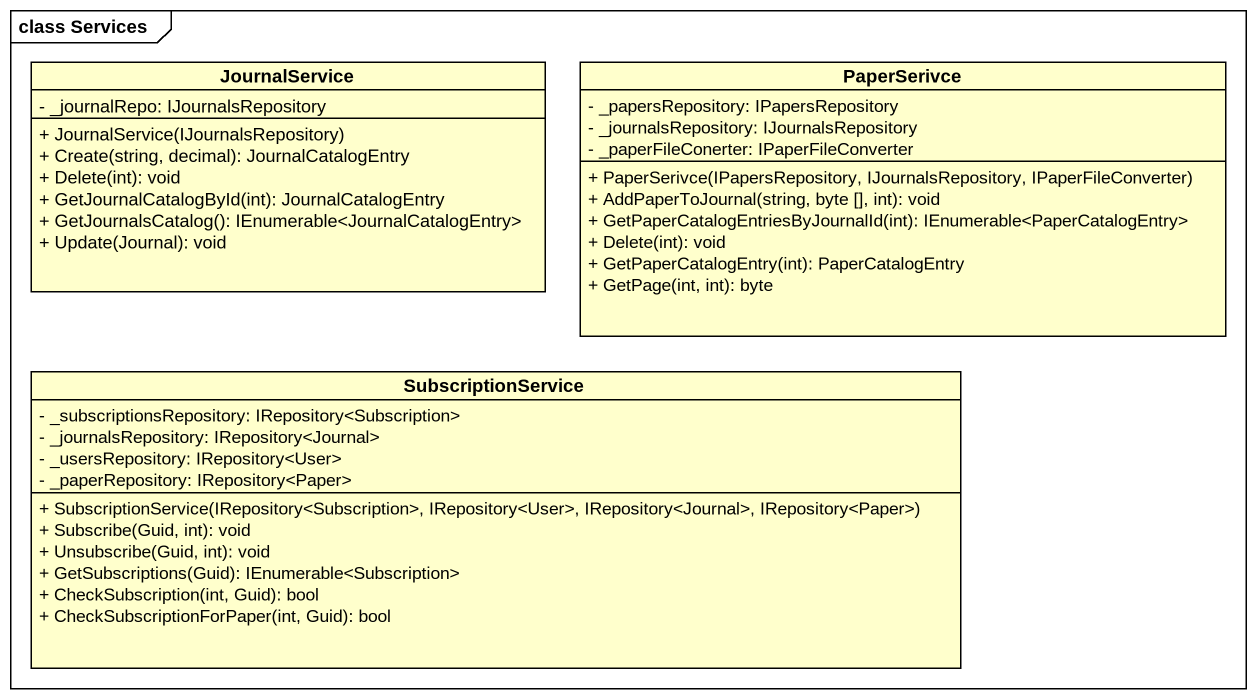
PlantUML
@startuml
mainframe class Services
hide circle
hide empty members
skinparam classAttributeIconSize 0
class JournalService {
  - _journalRepo: IJournalsRepository
  + JournalService(IJournalsRepository)
  + Create(string, decimal): JournalCatalogEntry
  + Delete(int): void
  + GetJournalCatalogById(int): JournalCatalogEntry
  + GetJournalsCatalog(): IEnumerable<JournalCatalogEntry>
  + Update(Journal): void
}
class PaperSerivce {
  - _papersRepository: IPapersRepository
  - _journalsRepository: IJournalsRepository
  - _paperFileConerter: IPaperFileConverter
  + PaperSerivce(IPapersRepository, IJournalsRepository, IPaperFileConverter)
  + AddPaperToJournal(string, byte [], int): void
  + GetPaperCatalogEntriesByJournalId(int): IEnumerable<PaperCatalogEntry>
  + Delete(int): void
  + GetPaperCatalogEntry(int): PaperCatalogEntry
  + GetPage(int, int): byte
}
class SubscriptionService {
  - _subscriptionsRepository: IRepository<Subscription>
  - _journalsRepository: IRepository<Journal>
  - _usersRepository: IRepository<User>
  - _paperRepository: IRepository<Paper>
  + SubscriptionService(IRepository<Subscription>, IRepository<User>, IRepository<Journal>, IRepository<Paper>)
  + Subscribe(Guid, int): void
  + Unsubscribe(Guid, int): void
  + GetSubscriptions(Guid): IEnumerable<Subscription>
  + CheckSubscription(int, Guid): bool
  + CheckSubscriptionForPaper(int, Guid): bool
}
@enduml
